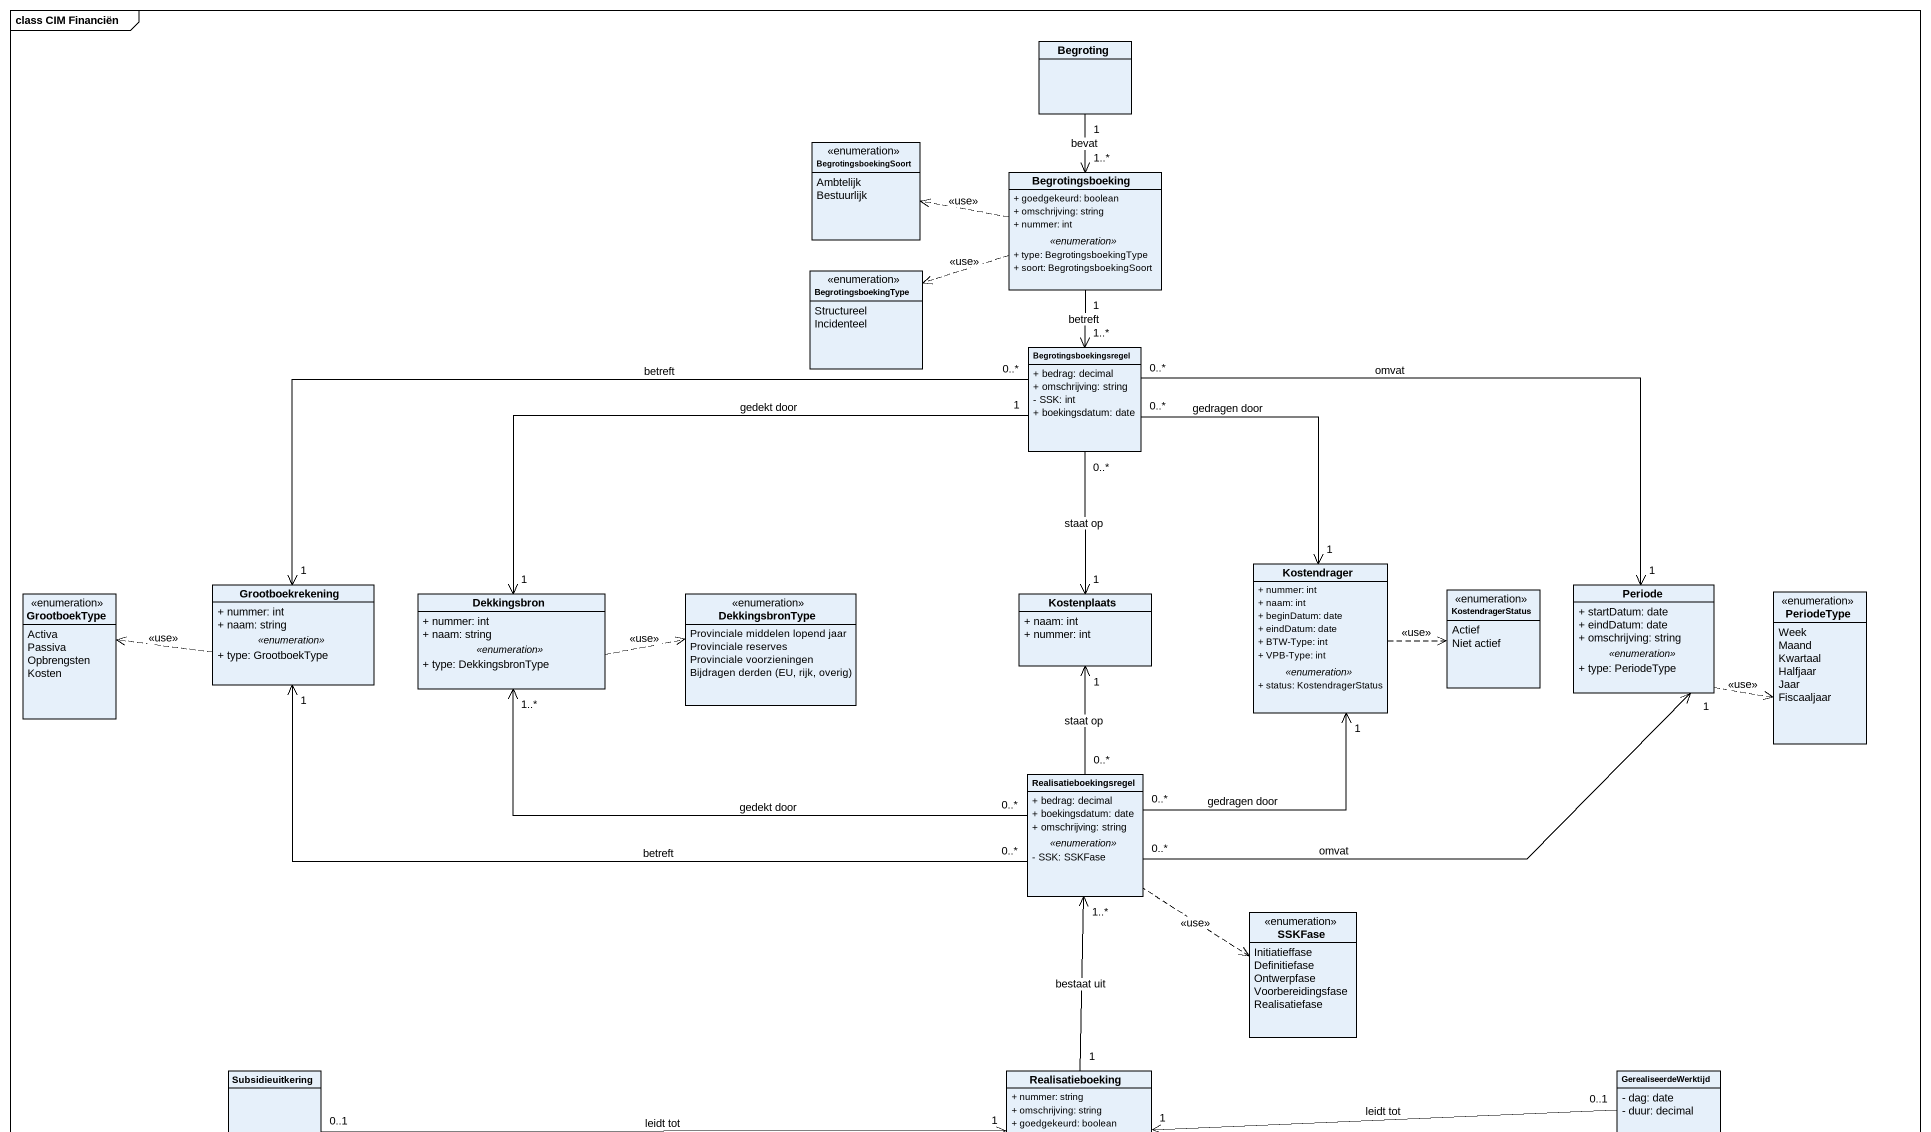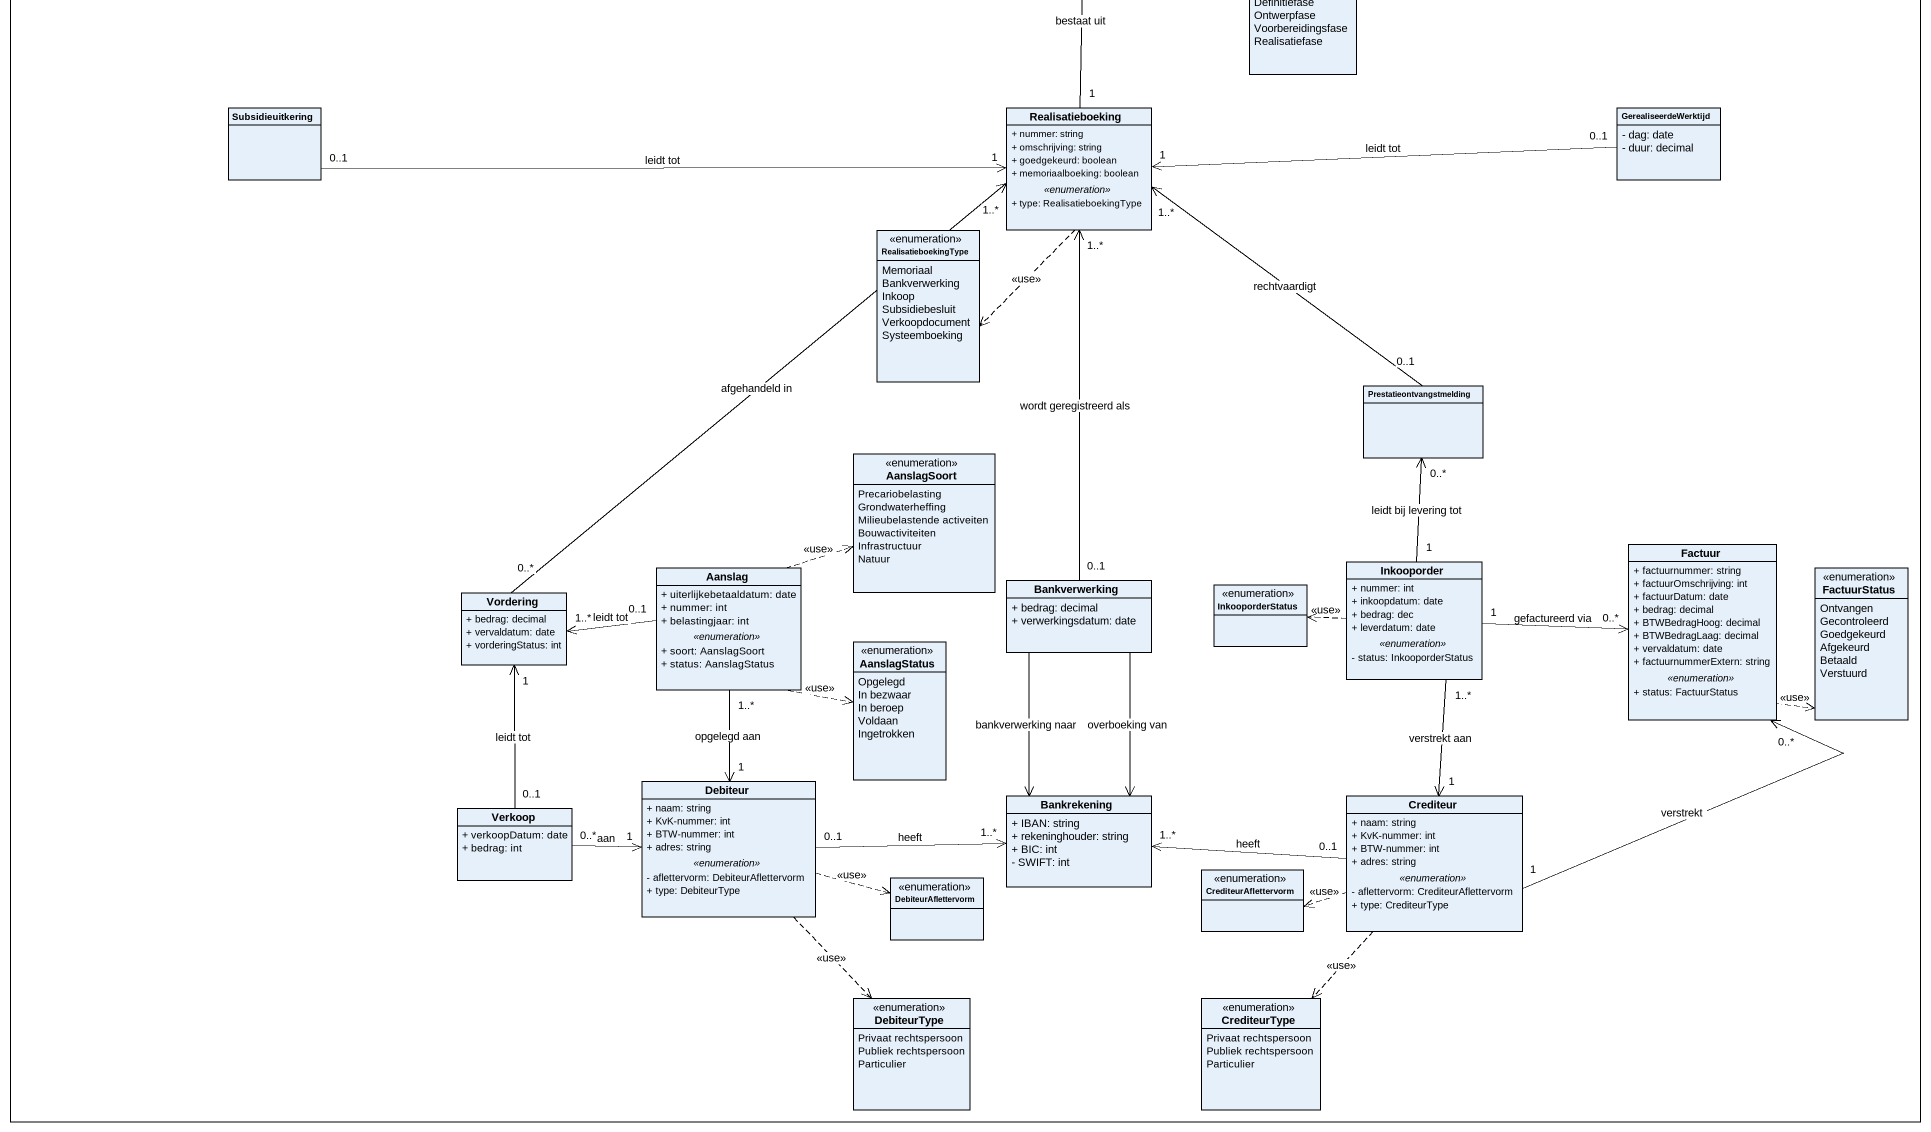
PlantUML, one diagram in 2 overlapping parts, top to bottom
@startuml
mainframe class CIM Financiën
hide circle
hide empty members
skinparam classAttributeIconSize 0
class Begroting
enum BegrotingsboekingSoort {
  Ambtelijk
  Bestuurlijk
}
class Begrotingsboeking {
  + goedgekeurd: boolean
  + omschrijving: string
  + nummer: int
  .. <<enumeration>> ..
  + type: BegrotingsboekingType
  + soort: BegrotingsboekingSoort
}
enum BegrotingsboekingType {
  Structureel
  Incidenteel
}
class Begrotingsboekingsregel {
  + bedrag: decimal
  + omschrijving: string
  - SSK: int
  + boekingsdatum: date
}
class Kostendrager {
  + nummer: int
  + naam: int
  + beginDatum: date
  + eindDatum: date
  + BTW-Type: int
  + VPB-Type: int
  .. <<enumeration>> ..
  + status: KostendragerStatus
}
enum GrootboekType {
  Activa
  Passiva
  Opbrengsten
  Kosten
}
class Grootboekrekening {
  + nummer: int
  + naam: string
  .. <<enumeration>> ..
  + type: GrootboekType
}
class Dekkingsbron {
  + nummer: int
  + naam: string
  .. <<enumeration>> ..
  + type: DekkingsbronType
}
enum DekkingsbronType {
  Provinciale middelen lopend jaar
  Provinciale reserves
  Provinciale voorzieningen
  {field} Bijdragen derden (EU, rijk, overig)
}
class Kostenplaats {
  + naam: int
  + nummer: int
}
enum KostendragerStatus {
  Actief
  Niet actief
}
class Periode {
  + startDatum: date
  + eindDatum: date
  + omschrijving: string
  .. <<enumeration>> ..
  + type: PeriodeType
}
enum PeriodeType {
  Week
  Maand
  Kwartaal
  Halfjaar
  Jaar
  Fiscaaljaar
}
class Realisatieboekingsregel {
  + bedrag: decimal
  + boekingsdatum: date
  + omschrijving: string
  .. <<enumeration>> ..
  - SSK: SSKFase
}
enum SSKFase {
  Initiatieffase
  Definitiefase
  Ontwerpfase
  Voorbereidingsfase
  Realisatiefase
}
class Subsidieuitkering
class Realisatieboeking {
  + nummer: string
  + omschrijving: string
  + goedgekeurd: boolean
  + memoriaalboeking: boolean
  .. <<enumeration>> ..
  + type: RealisatieboekingType
}
class GerealiseerdeWerktijd {
  - dag: date
  - duur: decimal
}
enum RealisatieboekingType {
  Memoriaal
  Bankverwerking
  Inkoop
  Subsidiebesluit
  Verkoopdocument
  Systeemboeking
}
class Prestatieontvangstmelding
enum AanslagSoort {
  Precariobelasting
  Grondwaterheffing
  Milieubelastende activeiten
  Bouwactiviteiten
  Infrastructuur
  Natuur
}
class Factuur {
  + factuurnummer: string
  + factuurOmschrijving: int
  + factuurDatum: date
  + bedrag: decimal
  + BTWBedragHoog: decimal
  + BTWBedragLaag: decimal
  + vervaldatum: date
  + factuurnummerExtern: string
  .. <<enumeration>> ..
  + status: FactuurStatus
}
class Vordering {
  + bedrag: decimal
  + vervaldatum: date
  + vorderingStatus: int
}
class Aanslag {
  + uiterlijkebetaaldatum: date
  + nummer: int
  + belastingjaar: int
  .. <<enumeration>> ..
  + soort: AanslagSoort
  + status: AanslagStatus
}
class Bankverwerking {
  + bedrag: decimal
  + verwerkingsdatum: date
}
enum InkooporderStatus
class Inkooporder {
  + nummer: int
  + inkoopdatum: date
  + bedrag: dec
  + leverdatum: date
  .. <<enumeration>> ..
  - status: InkooporderStatus
}
enum FactuurStatus {
  Ontvangen
  Gecontroleerd
  Goedgekeurd
  Afgekeurd
  Betaald
  Verstuurd
}
enum AanslagStatus {
  Opgelegd
  In bezwaar
  In beroep
  Voldaan
  Ingetrokken
}
class Verkoop {
  + verkoopDatum: date
  + bedrag: int
}
class Debiteur {
  + naam: string
  + KvK-nummer: int
  + BTW-nummer: int
  + adres: string
  .. <<enumeration>> ..
  - aflettervorm: DebiteurAflettervorm
  + type: DebiteurType
}
class Bankrekening {
  + IBAN: string
  + rekeninghouder: string
  + BIC: int
  - SWIFT: int
}
class Crediteur {
  + naam: string
  + KvK-nummer: int
  + BTW-nummer: int
  + adres: string
  .. <<enumeration>> ..
  - aflettervorm: CrediteurAflettervorm
  + type: CrediteurType
}
enum CrediteurAflettervorm
enum DebiteurAflettervorm
enum DebiteurType {
  Privaat rechtspersoon
  Publiek rechtspersoon
  Particulier
}
enum CrediteurType {
  Privaat rechtspersoon
  Publiek rechtspersoon
  Particulier
}
Begrotingsboeking "1..*" <-up- "1" Begroting : bevat
Begrotingsboeking .left.> BegrotingsboekingSoort : <<use>>
Begrotingsboeking .left.> BegrotingsboekingType : <<use>>
Begrotingsboeking "1" --> "1..*" Begrotingsboekingsregel : betreft
Begrotingsboekingsregel "0..*" --> "1" Kostendrager : gedragen door
Begrotingsboekingsregel "1" -left-> "1" Dekkingsbron : gedekt door
Begrotingsboekingsregel "0..*" --> "1" Kostenplaats : staat op
Kostendrager .right.> KostendragerStatus : <<use>>
Grootboekrekening "1" <-right- "0..*" Begrotingsboekingsregel : betreft
Grootboekrekening .left.> GrootboekType : <<use>>
Grootboekrekening "1" <-right- "0..*" Realisatieboekingsregel : betreft
Dekkingsbron .right.> DekkingsbronType : <<use>>
Periode "1" <-left- "0..*" Begrotingsboekingsregel : omvat
Periode .right.> PeriodeType : <<use>>
Periode "1" <-left- "0..*" Realisatieboekingsregel : omvat
Realisatieboekingsregel "0..*" -up-> "1" Kostendrager : gedragen door
Realisatieboekingsregel "0..*" -left-> "1..*" Dekkingsbron : gedekt door
Realisatieboekingsregel "0..*" -up-> "1" Kostenplaats : staat op
SSKFase <.up. Realisatieboekingsregel : <<use>>
Realisatieboeking "1" -up-> "1..*" Realisatieboekingsregel : bestaat uit
Realisatieboeking "1" <-left- "0..1" Subsidieuitkering : leidt tot
Realisatieboeking "1" <-right- "0..1" GerealiseerdeWerktijd : leidt tot
Realisatieboeking ..> RealisatieboekingType : <<use>>
Realisatieboeking "1..*" <-- "0..1" Bankverwerking : wordt geregistreerd als
Prestatieontvangstmelding "0..1" -up-> "1..*" Realisatieboeking : rechtvaardigt
Factuur "0..*" <-left- "1" Inkooporder : gefactureerd via
Factuur .right.> FactuurStatus : <<use>>
Factuur "0..*" <-- "1" Crediteur : verstrekt
Vordering "0..*" -up-> "1..*" Realisatieboeking : afgehandeld in
Vordering "1..*" <-right- "0..1" Aanslag : leidt tot
Vordering "1" <-- "0..1" Verkoop : leidt tot
Aanslag .right.> AanslagSoort : <<use>>
Aanslag .right.> AanslagStatus : <<use>>
Bankverwerking --> Bankrekening : overboeking van
Inkooporder "1" -up-> "0..*" Prestatieontvangstmelding : leidt bij levering tot
Inkooporder .left.> InkooporderStatus : <<use>>
Debiteur "1" <-up- "1..*" Aanslag : opgelegd aan
Debiteur "1" <-left- "0..*" Verkoop : aan
Debiteur "0..1" -right-> "1..*" Bankrekening : heeft
Debiteur .right.> DebiteurAflettervorm : <<use>>
Debiteur ..> DebiteurType : <<use>>
Bankrekening <-up- Bankverwerking : bankverwerking naar
Bankrekening "1..*" <-right- "0..1" Crediteur : heeft
Crediteur "1" <-up- "1..*" Inkooporder : verstrekt aan
Crediteur .left.> CrediteurAflettervorm : <<use>>
Crediteur ..> CrediteurType : <<use>>
@enduml
